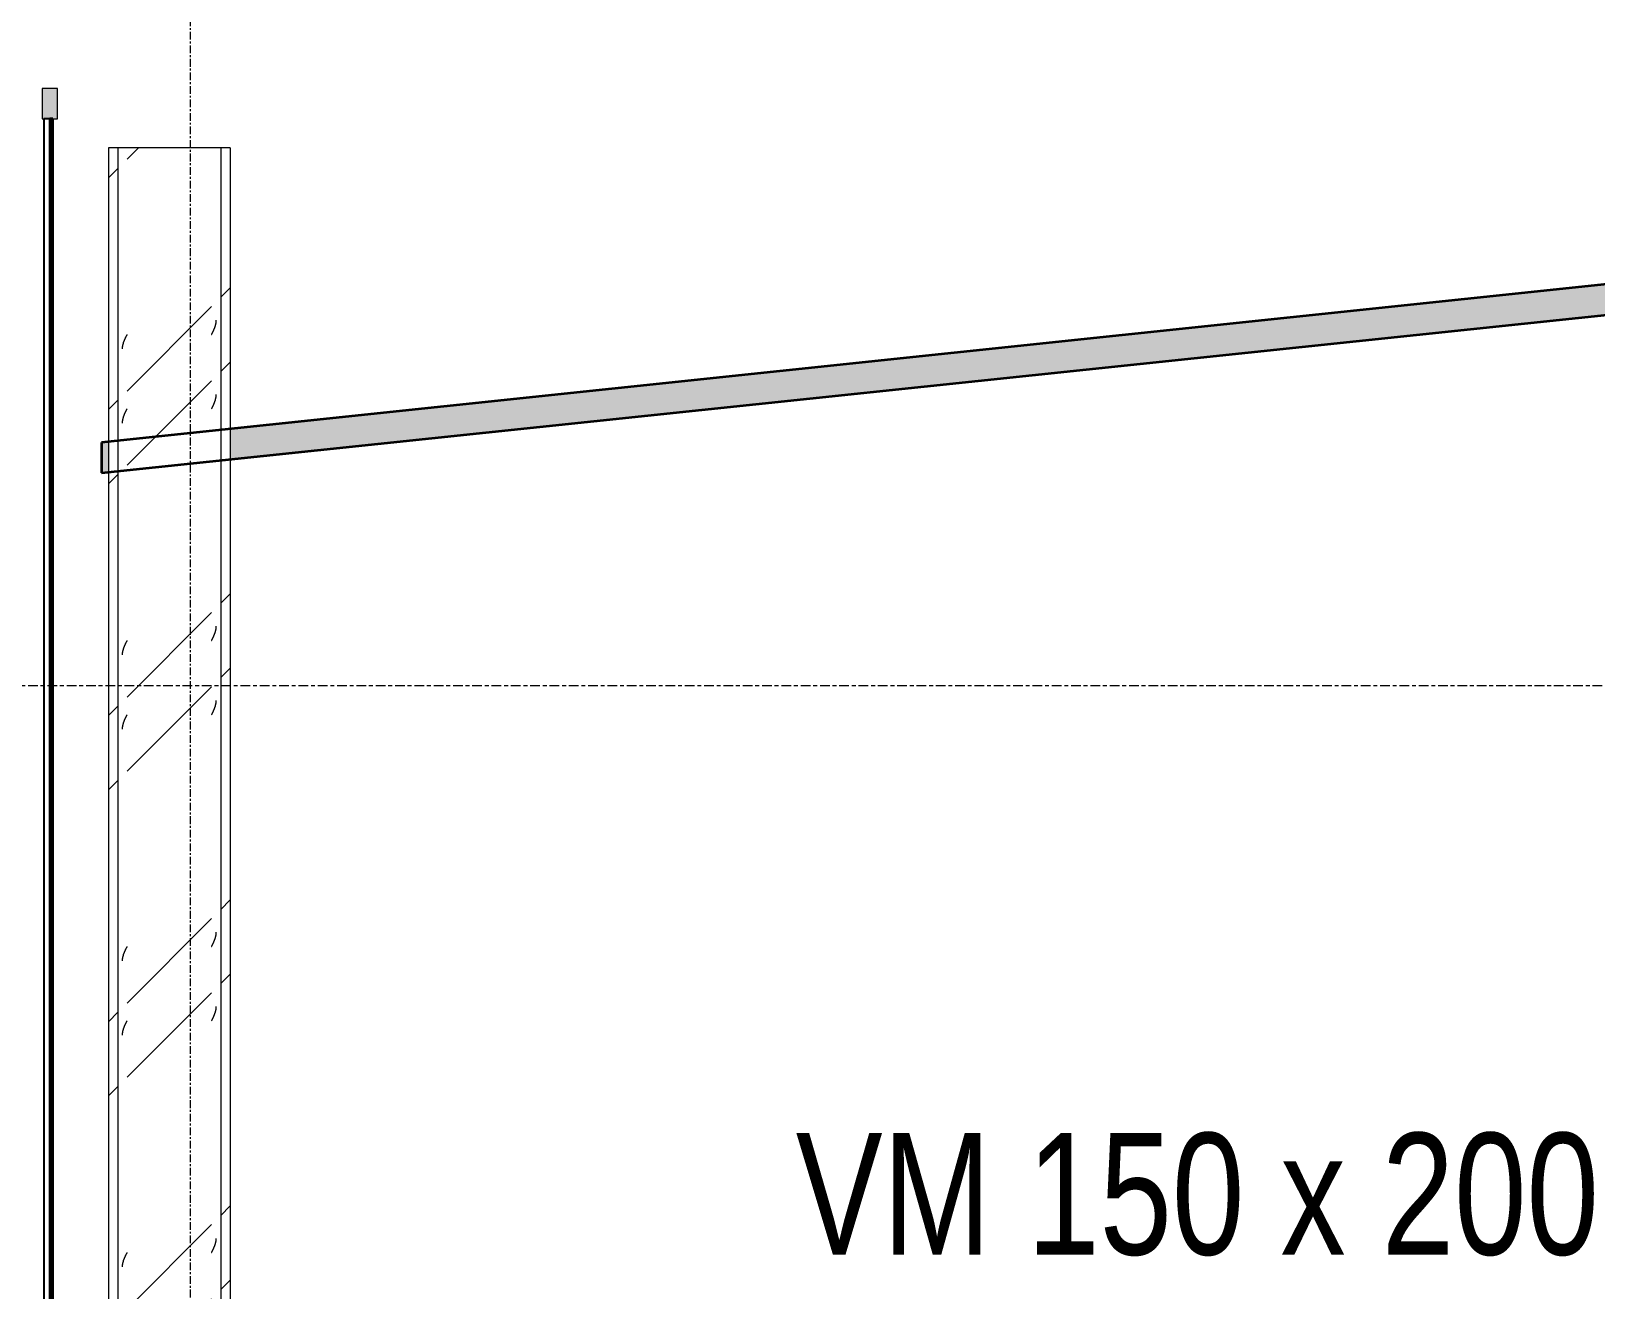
# Model space of a CAD drawing. Header units: centimetres. Extents: x -6741 to 14818, y -293 to 1595.
# Drawn here: x 628.2 to 885.3, y 745.9 to 952.7 of the extents above; entities that cross this region are included whole.
import ezdxf

# ---------------------------------------------------------------- set-up
doc = ezdxf.new("R2010")
doc.units = ezdxf.units.CM
doc.linetypes.add('Centre', pattern=[3.175, 0.635, -0.475, 1.59, -0.475])
doc.linetypes.add('Grid Line', pattern=[2.2225, 1.27, -0.3175, 0.3175, -0.3175])
for name, color, linetype, lineweight in [('A-FLOR-LEVL', 7, 'Continuous', 9), ('A-GENM', 7, 'Continuous', 9), ('A-ROOF', 7, 'Continuous', 9), ('A-ROOF-PATT', 7, 'Continuous', 35), ('A-WALL', 7, 'Continuous', 9), ('A-WALL-PATT', 7, 'Continuous', 35), ('S-BEAM-IDEN', 7, 'Continuous', 18), ('S-COLS', 7, 'Continuous', 9), ('S-GRID', 7, 'Continuous', 9)]:
    doc.layers.add(name, color=color, linetype=linetype, lineweight=lineweight)
doc.styles.add('Century Gothic_2', font='GOTHIC.TTF', dxfattribs={"width": 0.8, "height": 20})
pattern_1 = [(45, (152.695, 0), (-25.14472, 25.14472), []), (45, (152.695, 38.1), (-25.14472, 25.14472), [])]

# ---------------------------------------------------------------- blocks, each defined once
blk = doc.blocks.new('RVR_PQ_Terminación Fachada - RVR_PQ_Terminación Fachada-1834260-Elevación Eje 7')
at = {"layer": 'A-GENM', "color": 254, "lineweight": 25, "true_color": 0xcccccc}
for p, q in [((-6824.58, 938.29), (-6824.58, 96.73)), ((-6823.58, 938.29), (-6824.58, 938.29)), ((-6823.58, 96.73), (-6823.58, 938.29))]:
    blk.add_line(p, q, dxfattribs=at)
blk = doc.blocks.new('PQ_RVR_ARQ-01_ZZ_ZZ_MO_T_A_rvt-2-Elevación Eje 7')
at = {"layer": 'A-ROOF-PATT', "lineweight": 9, "true_color": 0xeaeaea}
h = blk.add_hatch(color=254, dxfattribs=at)
h.paths.add_polyline_path([(-6815.08, 880.08), (-6813.94, 880.2), (-6813.94, 885.22), (-6815.08, 885.1)])
h.paths.add_polyline_path([(-6793.94, 882.3), (-6460.44, 917.35), (-6460.44, 922.38), (-6793.94, 887.33), (-6793.94, 887.04)])
h.paths.add_polyline_path([(-6079.68, 886.61), (-6079.68, 972.39), (-6084.68, 972.39), (-6084.68, 892.07), (-6090.44, 892.49), (-6090.44, 887.56)])
h.paths.add_polyline_path([(-6110.44, 889.3), (-6110.44, 894.32), (-6440.44, 923.2), (-6440.44, 918.18), (-6209.49, 897.97)])
at = {"layer": 'A-WALL-PATT', "lineweight": 9, "true_color": 0xeaeaea}
for points in [[(-6824.83, 938.29), (-6822.33, 938.29), (-6822.33, 943.29), (-6824.83, 943.29)], [(-6823.58, 99), (-6823.08, 99), (-6823.08, 938.29), (-6823.58, 938.29), (-6823.58, 127.04)]]:
    blk.add_hatch(color=254, dxfattribs=at).paths.add_polyline_path(points)
at = {"layer": 'A-ROOF', "color": 254, "lineweight": 35, "true_color": 0xcccccc}
for p, q in [((-6447.11, 923.78), (-6815.08, 885.1)), ((-6815.08, 880.08), (-6447.06, 918.76)), ((-6815.08, 885.1), (-6815.08, 880.08))]:
    blk.add_line(p, q, dxfattribs=at)
at = {"layer": 'A-WALL', "color": 254, "true_color": 0xcccccc}
for p, q in [((-6824.83, 943.29), (-6824.83, 938.29)), ((-6822.33, 943.29), (-6824.83, 943.29)), ((-6822.33, 938.29), (-6822.33, 943.29)), ((-6824.83, 938.29), (-6822.33, 938.29))]:
    blk.add_line(p, q, dxfattribs=at)
at = {"layer": 'A-WALL', "color": 254, "lineweight": 35, "true_color": 0xcccccc}
for p, q in [((-6823.08, 938.29), (-6823.58, 938.29)), ((-6823.58, 938.29), (-6823.58, 99)), ((-6823.08, 99), (-6823.08, 938.29))]:
    blk.add_line(p, q, dxfattribs=at)
at = {"layer": 'A-GENM', "color": 254, "lineweight": 9, "true_color": 0xcccccc}
blk.add_blockref('RVR_PQ_Terminación Fachada - RVR_PQ_Terminación Fachada-1834260-Elevación Eje 7', (0, 0), dxfattribs=at)
blk = doc.blocks.new('FP_7-Elevación Eje 7')
at = {"layer": 'S-COLS', "color": 9, "true_color": 0xc0c0c0}
for p, q in [((-6797, 902.82), (-6796.98, 902.86)), ((-6796.98, 902.86), (-6796.96, 902.9)), ((-6796.96, 902.9), (-6796.94, 902.93)), ((-6796.94, 902.93), (-6796.92, 902.97)), ((-6796.92, 902.97), (-6796.9, 903.01)), ((-6796.9, 903.01), (-6796.88, 903.05)), ((-6796.88, 903.05), (-6796.86, 903.08)), ((-6796.86, 903.08), (-6796.85, 903.12)), ((-6796.85, 903.12), (-6796.83, 903.16)), ((-6796.83, 903.16), (-6796.81, 903.2)), ((-6796.81, 903.2), (-6796.79, 903.23)), ((-6796.79, 903.23), (-6796.77, 903.27)), ((-6796.77, 903.27), (-6796.76, 903.31)), ((-6796.76, 903.31), (-6796.74, 903.34)), ((-6796.74, 903.34), (-6796.72, 903.38)), ((-6796.72, 903.38), (-6796.7, 903.42)), ((-6796.7, 903.42), (-6796.68, 903.46)), ((-6796.68, 903.46), (-6796.67, 903.49)), ((-6796.67, 903.49), (-6796.65, 903.53)), ((-6796.65, 903.53), (-6796.63, 903.57)), ((-6796.63, 903.57), (-6796.62, 903.61)), ((-6796.62, 903.61), (-6796.6, 903.64)), ((-6796.6, 903.64), (-6796.59, 903.68)), ((-6796.59, 903.68), (-6796.57, 903.72)), ((-6796.57, 903.72), (-6796.55, 903.76)), ((-6796.55, 903.76), (-6796.54, 903.79)), ((-6796.54, 903.79), (-6796.52, 903.83)), ((-6796.52, 903.83), (-6796.51, 903.87)), ((-6796.51, 903.87), (-6796.49, 903.9)), ((-6796.49, 903.9), (-6796.48, 903.94)), ((-6796.48, 903.94), (-6796.47, 903.98)), ((-6796.47, 903.98), (-6796.45, 904.02)), ((-6796.45, 904.02), (-6796.44, 904.05)), ((-6796.44, 904.05), (-6796.43, 904.09)), ((-6796.43, 904.09), (-6796.41, 904.13)), ((-6796.41, 904.13), (-6796.4, 904.17)), ((-6796.4, 904.17), (-6796.39, 904.2)), ((-6796.39, 904.2), (-6796.38, 904.24)), ((-6796.38, 904.24), (-6796.37, 904.28)), ((-6796.37, 904.28), (-6796.36, 904.31)), ((-6796.36, 904.31), (-6796.35, 904.35)), ((-6796.35, 904.35), (-6796.34, 904.39)), ((-6796.34, 904.39), (-6796.33, 904.43)), ((-6796.33, 904.43), (-6796.32, 904.46)), ((-6796.32, 904.46), (-6796.31, 904.5)), ((-6796.31, 904.5), (-6796.3, 904.54)), ((-6796.3, 904.54), (-6796.29, 904.58)), ((-6796.29, 904.61), (-6796.28, 904.65)), ((-6796.29, 904.58), (-6796.29, 904.61)), ((-6796.28, 904.65), (-6796.27, 904.69)), ((-6796.27, 904.73), (-6796.26, 904.76)), ((-6796.27, 904.69), (-6796.27, 904.73)), ((-6796.26, 904.8), (-6796.25, 904.84)), ((-6796.26, 904.76), (-6796.26, 904.8)), ((-6796.25, 904.87), (-6796.24, 904.91)), ((-6796.25, 904.84), (-6796.25, 904.87)), ((-6796.24, 904.99), (-6796.23, 905.02)), ((-6796.24, 904.95), (-6796.24, 904.99)), ((-6796.24, 904.91), (-6796.24, 904.95)), ((-6796.23, 905.14), (-6796.23, 905.17)), ((-6796.23, 905.1), (-6796.23, 905.14)), ((-6796.23, 905.06), (-6796.23, 905.1)), ((-6796.23, 905.02), (-6796.23, 905.06)), ((-6796.31, 892.31), (-6796.3, 892.35)), ((-6796.3, 892.35), (-6796.29, 892.39)), ((-6796.29, 892.42), (-6796.28, 892.46)), ((-6796.29, 892.39), (-6796.29, 892.42)), ((-6796.28, 892.46), (-6796.27, 892.5)), ((-6796.27, 892.54), (-6796.26, 892.57)), ((-6796.27, 892.5), (-6796.27, 892.54)), ((-6796.26, 892.61), (-6796.25, 892.65)), ((-6796.26, 892.57), (-6796.26, 892.61)), ((-6796.25, 892.69), (-6796.24, 892.72)), ((-6796.25, 892.65), (-6796.25, 892.69)), ((-6796.24, 892.8), (-6796.23, 892.83)), ((-6796.24, 892.76), (-6796.24, 892.8)), ((-6796.24, 892.72), (-6796.24, 892.76)), ((-6796.23, 892.95), (-6796.23, 892.98)), ((-6796.23, 892.91), (-6796.23, 892.95)), ((-6796.23, 892.87), (-6796.23, 892.91)), ((-6796.23, 892.83), (-6796.23, 892.87)), ((-6797, 890.63), (-6796.98, 890.67)), ((-6796.98, 890.67), (-6796.96, 890.71)), ((-6796.96, 890.71), (-6796.94, 890.75)), ((-6796.94, 890.75), (-6796.92, 890.78)), ((-6796.92, 890.78), (-6796.9, 890.82)), ((-6796.9, 890.82), (-6796.88, 890.86)), ((-6796.88, 890.86), (-6796.86, 890.89)), ((-6796.86, 890.89), (-6796.85, 890.93)), ((-6796.85, 890.93), (-6796.83, 890.97)), ((-6796.83, 890.97), (-6796.81, 891.01)), ((-6796.81, 891.01), (-6796.79, 891.04)), ((-6796.79, 891.04), (-6796.77, 891.08)), ((-6796.77, 891.08), (-6796.76, 891.12)), ((-6796.76, 891.12), (-6796.74, 891.16)), ((-6796.74, 891.16), (-6796.72, 891.19)), ((-6796.72, 891.19), (-6796.7, 891.23)), ((-6796.7, 891.23), (-6796.68, 891.27)), ((-6796.68, 891.27), (-6796.67, 891.3)), ((-6796.67, 891.3), (-6796.65, 891.34)), ((-6796.65, 891.34), (-6796.63, 891.38)), ((-6796.63, 891.38), (-6796.62, 891.42)), ((-6796.62, 891.42), (-6796.6, 891.45)), ((-6796.6, 891.45), (-6796.59, 891.49)), ((-6796.59, 891.49), (-6796.57, 891.53)), ((-6796.57, 891.53), (-6796.55, 891.57)), ((-6796.55, 891.57), (-6796.54, 891.6)), ((-6796.54, 891.6), (-6796.52, 891.64)), ((-6796.52, 891.64), (-6796.51, 891.68)), ((-6796.51, 891.68), (-6796.49, 891.72)), ((-6796.49, 891.72), (-6796.48, 891.75)), ((-6796.48, 891.75), (-6796.47, 891.79)), ((-6796.47, 891.79), (-6796.45, 891.83)), ((-6796.45, 891.83), (-6796.44, 891.86)), ((-6796.44, 891.86), (-6796.43, 891.9)), ((-6796.43, 891.9), (-6796.41, 891.94)), ((-6796.41, 891.94), (-6796.4, 891.98)), ((-6796.4, 891.98), (-6796.39, 892.01)), ((-6796.39, 892.01), (-6796.38, 892.05)), ((-6796.38, 892.05), (-6796.37, 892.09)), ((-6796.37, 892.09), (-6796.36, 892.13)), ((-6796.36, 892.13), (-6796.35, 892.16)), ((-6796.35, 892.16), (-6796.34, 892.2)), ((-6796.34, 892.2), (-6796.33, 892.24)), ((-6796.33, 892.24), (-6796.32, 892.27)), ((-6796.32, 892.27), (-6796.31, 892.31)), ((-6796.45, 853.73), (-6796.44, 853.76)), ((-6796.44, 853.76), (-6796.43, 853.8)), ((-6796.43, 853.8), (-6796.41, 853.84)), ((-6796.41, 853.84), (-6796.4, 853.88)), ((-6796.4, 853.88), (-6796.39, 853.91)), ((-6796.39, 853.91), (-6796.38, 853.95)), ((-6796.38, 853.95), (-6796.37, 853.99)), ((-6796.37, 853.99), (-6796.36, 854.03)), ((-6796.36, 854.03), (-6796.35, 854.06)), ((-6796.35, 854.06), (-6796.34, 854.1)), ((-6796.34, 854.1), (-6796.33, 854.14)), ((-6796.33, 854.14), (-6796.32, 854.17)), ((-6796.32, 854.17), (-6796.31, 854.21)), ((-6796.31, 854.21), (-6796.3, 854.25)), ((-6796.3, 854.25), (-6796.29, 854.29)), ((-6796.29, 854.32), (-6796.28, 854.36)), ((-6796.29, 854.29), (-6796.29, 854.32)), ((-6796.28, 854.36), (-6796.27, 854.4)), ((-6796.27, 854.44), (-6796.26, 854.47)), ((-6796.27, 854.4), (-6796.27, 854.44)), ((-6796.26, 854.51), (-6796.25, 854.55)), ((-6796.26, 854.47), (-6796.26, 854.51)), ((-6796.25, 854.59), (-6796.24, 854.62)), ((-6796.25, 854.55), (-6796.25, 854.59)), ((-6796.24, 854.7), (-6796.23, 854.73)), ((-6796.24, 854.66), (-6796.24, 854.7)), ((-6796.24, 854.62), (-6796.24, 854.66)), ((-6796.23, 854.85), (-6796.23, 854.88)), ((-6796.23, 854.81), (-6796.23, 854.85)), ((-6796.23, 854.77), (-6796.23, 854.81)), ((-6796.23, 854.73), (-6796.23, 854.77)), ((-6797, 852.53), (-6796.98, 852.57)), ((-6796.98, 852.57), (-6796.96, 852.61)), ((-6796.96, 852.61), (-6796.94, 852.65)), ((-6796.94, 852.65), (-6796.92, 852.68)), ((-6796.92, 852.68), (-6796.9, 852.72)), ((-6796.9, 852.72), (-6796.88, 852.76)), ((-6796.88, 852.76), (-6796.86, 852.79)), ((-6796.86, 852.79), (-6796.85, 852.83)), ((-6796.85, 852.83), (-6796.83, 852.87)), ((-6796.83, 852.87), (-6796.81, 852.91)), ((-6796.81, 852.91), (-6796.79, 852.94)), ((-6796.79, 852.94), (-6796.77, 852.98)), ((-6796.77, 852.98), (-6796.76, 853.02)), ((-6796.76, 853.02), (-6796.74, 853.06)), ((-6796.74, 853.06), (-6796.72, 853.09)), ((-6796.72, 853.09), (-6796.7, 853.13)), ((-6796.7, 853.13), (-6796.68, 853.17)), ((-6796.68, 853.17), (-6796.67, 853.2)), ((-6796.67, 853.2), (-6796.65, 853.24)), ((-6796.65, 853.24), (-6796.63, 853.28)), ((-6796.63, 853.28), (-6796.62, 853.32)), ((-6796.62, 853.32), (-6796.6, 853.35)), ((-6796.6, 853.35), (-6796.59, 853.39)), ((-6796.59, 853.39), (-6796.57, 853.43)), ((-6796.57, 853.43), (-6796.55, 853.47)), ((-6796.55, 853.47), (-6796.54, 853.5)), ((-6796.54, 853.5), (-6796.52, 853.54)), ((-6796.52, 853.54), (-6796.51, 853.58)), ((-6796.51, 853.58), (-6796.49, 853.62)), ((-6796.49, 853.62), (-6796.48, 853.65)), ((-6796.48, 853.65), (-6796.47, 853.69)), ((-6796.47, 853.69), (-6796.45, 853.73)), ((-6796.74, 840.87), (-6796.72, 840.9)), ((-6796.72, 840.9), (-6796.7, 840.94)), ((-6796.7, 840.94), (-6796.68, 840.98)), ((-6796.68, 840.98), (-6796.67, 841.02)), ((-6796.67, 841.02), (-6796.65, 841.05)), ((-6796.65, 841.05), (-6796.63, 841.09)), ((-6796.63, 841.09), (-6796.62, 841.13)), ((-6796.62, 841.13), (-6796.6, 841.16)), ((-6796.6, 841.16), (-6796.59, 841.2)), ((-6796.59, 841.2), (-6796.57, 841.24)), ((-6796.57, 841.24), (-6796.55, 841.28)), ((-6796.55, 841.28), (-6796.54, 841.31)), ((-6796.54, 841.31), (-6796.52, 841.35)), ((-6796.52, 841.35), (-6796.51, 841.39)), ((-6796.51, 841.39), (-6796.49, 841.43)), ((-6796.49, 841.43), (-6796.48, 841.46)), ((-6796.48, 841.46), (-6796.47, 841.5)), ((-6796.47, 841.5), (-6796.45, 841.54)), ((-6796.45, 841.54), (-6796.44, 841.57)), ((-6796.44, 841.57), (-6796.43, 841.61)), ((-6796.43, 841.61), (-6796.41, 841.65)), ((-6796.41, 841.65), (-6796.4, 841.69)), ((-6796.4, 841.69), (-6796.39, 841.72)), ((-6796.39, 841.72), (-6796.38, 841.76)), ((-6796.38, 841.76), (-6796.37, 841.8)), ((-6796.37, 841.8), (-6796.36, 841.84)), ((-6796.36, 841.84), (-6796.35, 841.87)), ((-6796.35, 841.87), (-6796.34, 841.91)), ((-6796.34, 841.91), (-6796.33, 841.95)), ((-6796.33, 841.95), (-6796.32, 841.99)), ((-6796.32, 841.99), (-6796.31, 842.02)), ((-6796.31, 842.02), (-6796.3, 842.06)), ((-6796.3, 842.06), (-6796.29, 842.1)), ((-6796.29, 842.13), (-6796.28, 842.17)), ((-6796.29, 842.1), (-6796.29, 842.13)), ((-6796.28, 842.17), (-6796.27, 842.21)), ((-6796.27, 842.25), (-6796.26, 842.28)), ((-6796.27, 842.21), (-6796.27, 842.25)), ((-6796.26, 842.32), (-6796.25, 842.36)), ((-6796.26, 842.28), (-6796.26, 842.32)), ((-6796.25, 842.4), (-6796.24, 842.43)), ((-6796.25, 842.36), (-6796.25, 842.4)), ((-6796.24, 842.51), (-6796.23, 842.54)), ((-6796.24, 842.47), (-6796.24, 842.51)), ((-6796.24, 842.43), (-6796.24, 842.47)), ((-6796.23, 842.66), (-6796.23, 842.69)), ((-6796.23, 842.62), (-6796.23, 842.66)), ((-6796.23, 842.58), (-6796.23, 842.62)), ((-6796.23, 842.54), (-6796.23, 842.58)), ((-6797, 840.34), (-6796.98, 840.38)), ((-6796.98, 840.38), (-6796.96, 840.42)), ((-6796.96, 840.42), (-6796.94, 840.46)), ((-6796.94, 840.46), (-6796.92, 840.49)), ((-6796.92, 840.49), (-6796.9, 840.53)), ((-6796.9, 840.53), (-6796.88, 840.57)), ((-6796.88, 840.57), (-6796.86, 840.6)), ((-6796.86, 840.6), (-6796.85, 840.64)), ((-6796.85, 840.64), (-6796.83, 840.68)), ((-6796.83, 840.68), (-6796.81, 840.72)), ((-6796.81, 840.72), (-6796.79, 840.75)), ((-6796.79, 840.75), (-6796.77, 840.79)), ((-6796.77, 840.79), (-6796.76, 840.83)), ((-6796.76, 840.83), (-6796.74, 840.87)), ((-6796.96, 802.32), (-6796.94, 802.36)), ((-6796.94, 802.36), (-6796.92, 802.39)), ((-6796.92, 802.39), (-6796.9, 802.43)), ((-6796.9, 802.43), (-6796.88, 802.47)), ((-6796.88, 802.47), (-6796.86, 802.5)), ((-6796.86, 802.5), (-6796.85, 802.54)), ((-6796.85, 802.54), (-6796.83, 802.58)), ((-6796.83, 802.58), (-6796.81, 802.62)), ((-6796.81, 802.62), (-6796.79, 802.65)), ((-6796.79, 802.65), (-6796.77, 802.69)), ((-6796.77, 802.69), (-6796.76, 802.73)), ((-6796.76, 802.73), (-6796.74, 802.77)), ((-6796.74, 802.77), (-6796.72, 802.8)), ((-6796.72, 802.8), (-6796.7, 802.84)), ((-6796.7, 802.84), (-6796.68, 802.88)), ((-6796.68, 802.88), (-6796.67, 802.92)), ((-6796.67, 802.92), (-6796.65, 802.95)), ((-6796.65, 802.95), (-6796.63, 802.99)), ((-6796.63, 802.99), (-6796.62, 803.03)), ((-6796.62, 803.03), (-6796.6, 803.06)), ((-6796.6, 803.06), (-6796.59, 803.1)), ((-6796.59, 803.1), (-6796.57, 803.14)), ((-6796.57, 803.14), (-6796.55, 803.18)), ((-6796.55, 803.18), (-6796.54, 803.21)), ((-6796.54, 803.21), (-6796.52, 803.25)), ((-6796.52, 803.25), (-6796.51, 803.29)), ((-6796.51, 803.29), (-6796.49, 803.33)), ((-6796.49, 803.33), (-6796.48, 803.36)), ((-6796.48, 803.36), (-6796.47, 803.4)), ((-6796.47, 803.4), (-6796.45, 803.44)), ((-6796.45, 803.44), (-6796.44, 803.47)), ((-6796.44, 803.47), (-6796.43, 803.51)), ((-6796.43, 803.51), (-6796.41, 803.55)), ((-6796.41, 803.55), (-6796.4, 803.59)), ((-6796.4, 803.59), (-6796.39, 803.62)), ((-6796.39, 803.62), (-6796.38, 803.66)), ((-6796.38, 803.66), (-6796.37, 803.7)), ((-6796.37, 803.7), (-6796.36, 803.74)), ((-6796.36, 803.74), (-6796.35, 803.77)), ((-6796.35, 803.77), (-6796.34, 803.81)), ((-6796.34, 803.81), (-6796.33, 803.85)), ((-6796.33, 803.85), (-6796.32, 803.89)), ((-6796.32, 803.89), (-6796.31, 803.92)), ((-6796.31, 803.92), (-6796.3, 803.96)), ((-6796.3, 803.96), (-6796.29, 804)), ((-6796.29, 804.03), (-6796.28, 804.07)), ((-6796.29, 804), (-6796.29, 804.03)), ((-6796.28, 804.07), (-6796.27, 804.11)), ((-6796.27, 804.15), (-6796.26, 804.18)), ((-6796.27, 804.11), (-6796.27, 804.15)), ((-6796.26, 804.22), (-6796.25, 804.26)), ((-6796.26, 804.18), (-6796.26, 804.22)), ((-6796.25, 804.3), (-6796.24, 804.33)), ((-6796.25, 804.26), (-6796.25, 804.3)), ((-6796.24, 804.41), (-6796.23, 804.44)), ((-6796.24, 804.37), (-6796.24, 804.41)), ((-6796.24, 804.33), (-6796.24, 804.37)), ((-6796.23, 804.56), (-6796.23, 804.59)), ((-6796.23, 804.52), (-6796.23, 804.56)), ((-6796.23, 804.48), (-6796.23, 804.52)), ((-6796.23, 804.44), (-6796.23, 804.48)), ((-6797, 802.24), (-6796.98, 802.28)), ((-6796.98, 802.28), (-6796.96, 802.32)), ((-6796.26, 792.03), (-6796.25, 792.07)), ((-6796.25, 792.11), (-6796.24, 792.14)), ((-6796.25, 792.07), (-6796.25, 792.11)), ((-6796.24, 792.22), (-6796.23, 792.26)), ((-6796.24, 792.18), (-6796.24, 792.22)), ((-6796.24, 792.14), (-6796.24, 792.18)), ((-6796.23, 792.37), (-6796.23, 792.4)), ((-6796.23, 792.33), (-6796.23, 792.37)), ((-6796.23, 792.29), (-6796.23, 792.33)), ((-6796.23, 792.26), (-6796.23, 792.29)), ((-6797, 790.05), (-6796.98, 790.09)), ((-6796.98, 790.09), (-6796.96, 790.13)), ((-6796.96, 790.13), (-6796.94, 790.17)), ((-6796.94, 790.17), (-6796.92, 790.2)), ((-6796.92, 790.2), (-6796.9, 790.24)), ((-6796.9, 790.24), (-6796.88, 790.28)), ((-6796.88, 790.28), (-6796.86, 790.32)), ((-6796.86, 790.32), (-6796.85, 790.35)), ((-6796.85, 790.35), (-6796.83, 790.39)), ((-6796.83, 790.39), (-6796.81, 790.43)), ((-6796.81, 790.43), (-6796.79, 790.46)), ((-6796.79, 790.46), (-6796.77, 790.5)), ((-6796.77, 790.5), (-6796.76, 790.54)), ((-6796.76, 790.54), (-6796.74, 790.58)), ((-6796.74, 790.58), (-6796.72, 790.61)), ((-6796.72, 790.61), (-6796.7, 790.65)), ((-6796.7, 790.65), (-6796.68, 790.69)), ((-6796.68, 790.69), (-6796.67, 790.73)), ((-6796.67, 790.73), (-6796.65, 790.76)), ((-6796.65, 790.76), (-6796.63, 790.8)), ((-6796.63, 790.8), (-6796.62, 790.84)), ((-6796.62, 790.84), (-6796.6, 790.88)), ((-6796.6, 790.88), (-6796.59, 790.91)), ((-6796.59, 790.91), (-6796.57, 790.95)), ((-6796.57, 790.95), (-6796.55, 790.99)), ((-6796.55, 790.99), (-6796.54, 791.02)), ((-6796.54, 791.02), (-6796.52, 791.06)), ((-6796.52, 791.06), (-6796.51, 791.1)), ((-6796.51, 791.1), (-6796.49, 791.14)), ((-6796.49, 791.14), (-6796.48, 791.17)), ((-6796.48, 791.17), (-6796.47, 791.21)), ((-6796.47, 791.21), (-6796.45, 791.25)), ((-6796.45, 791.25), (-6796.44, 791.29)), ((-6796.44, 791.29), (-6796.43, 791.32)), ((-6796.43, 791.32), (-6796.41, 791.36)), ((-6796.41, 791.36), (-6796.4, 791.4)), ((-6796.4, 791.4), (-6796.39, 791.43)), ((-6796.39, 791.43), (-6796.38, 791.47)), ((-6796.38, 791.47), (-6796.37, 791.51)), ((-6796.37, 791.51), (-6796.36, 791.55)), ((-6796.36, 791.55), (-6796.35, 791.58)), ((-6796.35, 791.58), (-6796.34, 791.62)), ((-6796.34, 791.62), (-6796.33, 791.66)), ((-6796.33, 791.66), (-6796.32, 791.7)), ((-6796.32, 791.7), (-6796.31, 791.73)), ((-6796.31, 791.73), (-6796.3, 791.77)), ((-6796.3, 791.77), (-6796.29, 791.81)), ((-6796.29, 791.85), (-6796.28, 791.88)), ((-6796.29, 791.81), (-6796.29, 791.85)), ((-6796.28, 791.88), (-6796.27, 791.92)), ((-6796.27, 791.96), (-6796.26, 791.99)), ((-6796.27, 791.92), (-6796.27, 791.96)), ((-6796.26, 791.99), (-6796.26, 792.03)), ((-6796.36, 753.45), (-6796.35, 753.48)), ((-6796.35, 753.48), (-6796.34, 753.52)), ((-6796.34, 753.52), (-6796.33, 753.56)), ((-6796.33, 753.56), (-6796.32, 753.6)), ((-6796.32, 753.6), (-6796.31, 753.63)), ((-6796.31, 753.63), (-6796.3, 753.67)), ((-6796.3, 753.67), (-6796.29, 753.71)), ((-6796.29, 753.75), (-6796.28, 753.78)), ((-6796.29, 753.71), (-6796.29, 753.75)), ((-6796.28, 753.78), (-6796.27, 753.82)), ((-6796.27, 753.86), (-6796.26, 753.89)), ((-6796.27, 753.82), (-6796.27, 753.86)), ((-6796.26, 753.93), (-6796.25, 753.97)), ((-6796.26, 753.89), (-6796.26, 753.93)), ((-6796.25, 754.01), (-6796.24, 754.04)), ((-6796.25, 753.97), (-6796.25, 754.01)), ((-6796.24, 754.12), (-6796.23, 754.16)), ((-6796.24, 754.08), (-6796.24, 754.12)), ((-6796.24, 754.04), (-6796.24, 754.08)), ((-6796.23, 754.27), (-6796.23, 754.3)), ((-6796.23, 754.23), (-6796.23, 754.27)), ((-6796.23, 754.19), (-6796.23, 754.23)), ((-6796.23, 754.16), (-6796.23, 754.19)), ((-6797, 751.95), (-6796.98, 751.99)), ((-6796.98, 751.99), (-6796.96, 752.03)), ((-6796.96, 752.03), (-6796.94, 752.07)), ((-6796.94, 752.07), (-6796.92, 752.1)), ((-6796.92, 752.1), (-6796.9, 752.14)), ((-6796.9, 752.14), (-6796.88, 752.18)), ((-6796.88, 752.18), (-6796.86, 752.22)), ((-6796.86, 752.22), (-6796.85, 752.25)), ((-6796.85, 752.25), (-6796.83, 752.29)), ((-6796.83, 752.29), (-6796.81, 752.33)), ((-6796.81, 752.33), (-6796.79, 752.36)), ((-6796.79, 752.36), (-6796.77, 752.4)), ((-6796.77, 752.4), (-6796.76, 752.44)), ((-6796.76, 752.44), (-6796.74, 752.48)), ((-6796.74, 752.48), (-6796.72, 752.51)), ((-6796.72, 752.51), (-6796.7, 752.55)), ((-6796.7, 752.55), (-6796.68, 752.59)), ((-6796.68, 752.59), (-6796.67, 752.63)), ((-6796.67, 752.63), (-6796.65, 752.66)), ((-6796.65, 752.66), (-6796.63, 752.7)), ((-6796.63, 752.7), (-6796.62, 752.74)), ((-6796.62, 752.74), (-6796.6, 752.78)), ((-6796.6, 752.78), (-6796.59, 752.81)), ((-6796.59, 752.81), (-6796.57, 752.85)), ((-6796.57, 752.85), (-6796.55, 752.89)), ((-6796.55, 752.89), (-6796.54, 752.92)), ((-6796.54, 752.92), (-6796.52, 752.96)), ((-6796.52, 752.96), (-6796.51, 753)), ((-6796.51, 753), (-6796.49, 753.04)), ((-6796.49, 753.04), (-6796.48, 753.07)), ((-6796.48, 753.07), (-6796.47, 753.11)), ((-6796.47, 753.11), (-6796.45, 753.15)), ((-6796.45, 753.15), (-6796.44, 753.19)), ((-6796.44, 753.19), (-6796.43, 753.22)), ((-6796.43, 753.22), (-6796.41, 753.26)), ((-6796.41, 753.26), (-6796.4, 753.3)), ((-6796.4, 753.3), (-6796.39, 753.33)), ((-6796.39, 753.33), (-6796.38, 753.37)), ((-6796.38, 753.37), (-6796.37, 753.41)), ((-6796.37, 753.41), (-6796.36, 753.45))]:
    blk.add_line(p, q, dxfattribs=at)
blk = doc.blocks.new('FP_8-Elevación Eje 7')
at = {"layer": 'S-COLS', "color": 9, "true_color": 0xc0c0c0}
for p, q in [((-6810.99, 902.6), (-6810.97, 902.64)), ((-6810.97, 902.64), (-6810.95, 902.67)), ((-6810.95, 902.67), (-6810.93, 902.71)), ((-6810.93, 902.71), (-6810.91, 902.75)), ((-6810.91, 902.75), (-6810.9, 902.79)), ((-6810.9, 902.79), (-6810.88, 902.82)), ((-6811.64, 900.66), (-6811.63, 900.7)), ((-6811.64, 900.62), (-6811.64, 900.66)), ((-6811.64, 900.58), (-6811.64, 900.62)), ((-6811.64, 900.55), (-6811.64, 900.58)), ((-6811.64, 900.51), (-6811.64, 900.55)), ((-6811.64, 900.47), (-6811.64, 900.51)), ((-6811.63, 900.77), (-6811.62, 900.81)), ((-6811.63, 900.73), (-6811.63, 900.77)), ((-6811.63, 900.7), (-6811.63, 900.73)), ((-6811.62, 900.85), (-6811.61, 900.88)), ((-6811.62, 900.81), (-6811.62, 900.85)), ((-6811.61, 900.92), (-6811.6, 900.96)), ((-6811.61, 900.88), (-6811.61, 900.92)), ((-6811.6, 900.96), (-6811.59, 900.99)), ((-6811.59, 901.03), (-6811.58, 901.07)), ((-6811.59, 900.99), (-6811.59, 901.03)), ((-6811.58, 901.07), (-6811.57, 901.11)), ((-6811.57, 901.11), (-6811.56, 901.14)), ((-6811.56, 901.14), (-6811.55, 901.18)), ((-6811.55, 901.18), (-6811.54, 901.22)), ((-6811.54, 901.26), (-6811.53, 901.29)), ((-6811.54, 901.22), (-6811.54, 901.26)), ((-6811.53, 901.29), (-6811.52, 901.33)), ((-6811.52, 901.33), (-6811.5, 901.37)), ((-6811.5, 901.37), (-6811.49, 901.41)), ((-6811.49, 901.41), (-6811.48, 901.44)), ((-6811.48, 901.44), (-6811.47, 901.48)), ((-6811.47, 901.48), (-6811.46, 901.52)), ((-6811.46, 901.52), (-6811.45, 901.55)), ((-6811.45, 901.55), (-6811.43, 901.59)), ((-6811.43, 901.59), (-6811.42, 901.63)), ((-6811.42, 901.63), (-6811.41, 901.67)), ((-6811.41, 901.67), (-6811.39, 901.7)), ((-6811.39, 901.7), (-6811.38, 901.74)), ((-6811.38, 901.74), (-6811.36, 901.78)), ((-6811.36, 901.78), (-6811.35, 901.82)), ((-6811.35, 901.82), (-6811.33, 901.85)), ((-6811.33, 901.85), (-6811.32, 901.89)), ((-6811.32, 901.89), (-6811.3, 901.93)), ((-6811.3, 901.93), (-6811.29, 901.96)), ((-6811.29, 901.96), (-6811.27, 902)), ((-6811.27, 902), (-6811.26, 902.04)), ((-6811.26, 902.04), (-6811.24, 902.08)), ((-6811.24, 902.08), (-6811.22, 902.11)), ((-6811.22, 902.11), (-6811.2, 902.15)), ((-6811.2, 902.15), (-6811.19, 902.19)), ((-6811.19, 902.19), (-6811.17, 902.23)), ((-6811.17, 902.23), (-6811.15, 902.26)), ((-6811.15, 902.26), (-6811.14, 902.3)), ((-6811.14, 902.3), (-6811.12, 902.34)), ((-6811.12, 902.34), (-6811.1, 902.37)), ((-6811.1, 902.37), (-6811.08, 902.41)), ((-6811.08, 902.41), (-6811.06, 902.45)), ((-6811.06, 902.45), (-6811.04, 902.49)), ((-6811.04, 902.49), (-6811.03, 902.52)), ((-6811.03, 902.52), (-6811.01, 902.56)), ((-6811.01, 902.56), (-6810.99, 902.6)), ((-6811.3, 889.74), (-6811.29, 889.78)), ((-6811.29, 889.78), (-6811.27, 889.81)), ((-6811.27, 889.81), (-6811.26, 889.85)), ((-6811.26, 889.85), (-6811.24, 889.89)), ((-6811.24, 889.89), (-6811.22, 889.92)), ((-6811.22, 889.92), (-6811.2, 889.96)), ((-6811.2, 889.96), (-6811.19, 890)), ((-6811.19, 890), (-6811.17, 890.04)), ((-6811.17, 890.04), (-6811.15, 890.07)), ((-6811.15, 890.07), (-6811.14, 890.11)), ((-6811.14, 890.11), (-6811.12, 890.15)), ((-6811.12, 890.15), (-6811.1, 890.19)), ((-6811.1, 890.19), (-6811.08, 890.22)), ((-6811.08, 890.22), (-6811.06, 890.26)), ((-6811.06, 890.26), (-6811.04, 890.3)), ((-6811.04, 890.3), (-6811.03, 890.33)), ((-6811.03, 890.33), (-6811.01, 890.37)), ((-6811.01, 890.37), (-6810.99, 890.41)), ((-6810.99, 890.41), (-6810.97, 890.45)), ((-6810.97, 890.45), (-6810.95, 890.48)), ((-6810.95, 890.48), (-6810.93, 890.52)), ((-6810.93, 890.52), (-6810.91, 890.56)), ((-6810.91, 890.56), (-6810.9, 890.6)), ((-6810.9, 890.6), (-6810.88, 890.63)), ((-6811.64, 888.47), (-6811.63, 888.51)), ((-6811.64, 888.43), (-6811.64, 888.47)), ((-6811.64, 888.39), (-6811.64, 888.43)), ((-6811.64, 888.36), (-6811.64, 888.39)), ((-6811.64, 888.32), (-6811.64, 888.36)), ((-6811.64, 888.28), (-6811.64, 888.32)), ((-6811.63, 888.58), (-6811.62, 888.62)), ((-6811.63, 888.54), (-6811.63, 888.58)), ((-6811.63, 888.51), (-6811.63, 888.54)), ((-6811.62, 888.66), (-6811.61, 888.69)), ((-6811.62, 888.62), (-6811.62, 888.66)), ((-6811.61, 888.73), (-6811.6, 888.77)), ((-6811.61, 888.69), (-6811.61, 888.73)), ((-6811.6, 888.77), (-6811.59, 888.81)), ((-6811.59, 888.84), (-6811.58, 888.88)), ((-6811.59, 888.81), (-6811.59, 888.84)), ((-6811.58, 888.88), (-6811.57, 888.92)), ((-6811.57, 888.92), (-6811.56, 888.95)), ((-6811.56, 888.95), (-6811.55, 888.99)), ((-6811.55, 888.99), (-6811.54, 889.03)), ((-6811.54, 889.07), (-6811.53, 889.1)), ((-6811.54, 889.03), (-6811.54, 889.07)), ((-6811.53, 889.1), (-6811.52, 889.14)), ((-6811.52, 889.14), (-6811.5, 889.18)), ((-6811.5, 889.18), (-6811.49, 889.22)), ((-6811.49, 889.22), (-6811.48, 889.25)), ((-6811.48, 889.25), (-6811.47, 889.29)), ((-6811.47, 889.29), (-6811.46, 889.33)), ((-6811.46, 889.33), (-6811.45, 889.36)), ((-6811.45, 889.36), (-6811.43, 889.4)), ((-6811.43, 889.4), (-6811.42, 889.44)), ((-6811.42, 889.44), (-6811.41, 889.48)), ((-6811.41, 889.48), (-6811.39, 889.51)), ((-6811.39, 889.51), (-6811.38, 889.55)), ((-6811.38, 889.55), (-6811.36, 889.59)), ((-6811.36, 889.59), (-6811.35, 889.63)), ((-6811.35, 889.63), (-6811.33, 889.66)), ((-6811.33, 889.66), (-6811.32, 889.7)), ((-6811.32, 889.7), (-6811.3, 889.74)), ((-6811.48, 851.15), (-6811.47, 851.19)), ((-6811.47, 851.19), (-6811.46, 851.23)), ((-6811.46, 851.23), (-6811.45, 851.26)), ((-6811.45, 851.26), (-6811.43, 851.3)), ((-6811.43, 851.3), (-6811.42, 851.34)), ((-6811.42, 851.34), (-6811.41, 851.38)), ((-6811.41, 851.38), (-6811.39, 851.41)), ((-6811.39, 851.41), (-6811.38, 851.45)), ((-6811.38, 851.45), (-6811.36, 851.49)), ((-6811.36, 851.49), (-6811.35, 851.53)), ((-6811.35, 851.53), (-6811.33, 851.56)), ((-6811.33, 851.56), (-6811.32, 851.6)), ((-6811.32, 851.6), (-6811.3, 851.64)), ((-6811.3, 851.64), (-6811.29, 851.68)), ((-6811.29, 851.68), (-6811.27, 851.71)), ((-6811.27, 851.71), (-6811.26, 851.75)), ((-6811.26, 851.75), (-6811.24, 851.79)), ((-6811.24, 851.79), (-6811.22, 851.82)), ((-6811.22, 851.82), (-6811.2, 851.86)), ((-6811.2, 851.86), (-6811.19, 851.9)), ((-6811.19, 851.9), (-6811.17, 851.94)), ((-6811.17, 851.94), (-6811.15, 851.97)), ((-6811.15, 851.97), (-6811.14, 852.01)), ((-6811.14, 852.01), (-6811.12, 852.05)), ((-6811.12, 852.05), (-6811.1, 852.09)), ((-6811.1, 852.09), (-6811.08, 852.12)), ((-6811.08, 852.12), (-6811.06, 852.16)), ((-6811.06, 852.16), (-6811.04, 852.2)), ((-6811.04, 852.2), (-6811.03, 852.23)), ((-6811.03, 852.23), (-6811.01, 852.27)), ((-6811.01, 852.27), (-6810.99, 852.31)), ((-6810.99, 852.31), (-6810.97, 852.35)), ((-6810.97, 852.35), (-6810.95, 852.38)), ((-6810.95, 852.38), (-6810.93, 852.42)), ((-6810.93, 852.42), (-6810.91, 852.46)), ((-6810.91, 852.46), (-6810.9, 852.5)), ((-6810.9, 852.5), (-6810.88, 852.53)), ((-6811.64, 850.37), (-6811.63, 850.41)), ((-6811.64, 850.33), (-6811.64, 850.37)), ((-6811.64, 850.29), (-6811.64, 850.33)), ((-6811.64, 850.26), (-6811.64, 850.29)), ((-6811.64, 850.22), (-6811.64, 850.26)), ((-6811.64, 850.18), (-6811.64, 850.22)), ((-6811.63, 850.48), (-6811.62, 850.52)), ((-6811.63, 850.44), (-6811.63, 850.48)), ((-6811.63, 850.41), (-6811.63, 850.44)), ((-6811.62, 850.56), (-6811.61, 850.59)), ((-6811.62, 850.52), (-6811.62, 850.56)), ((-6811.61, 850.63), (-6811.6, 850.67)), ((-6811.61, 850.59), (-6811.61, 850.63)), ((-6811.6, 850.67), (-6811.59, 850.71)), ((-6811.59, 850.74), (-6811.58, 850.78)), ((-6811.59, 850.71), (-6811.59, 850.74)), ((-6811.58, 850.78), (-6811.57, 850.82)), ((-6811.57, 850.82), (-6811.56, 850.85)), ((-6811.56, 850.85), (-6811.55, 850.89)), ((-6811.55, 850.89), (-6811.54, 850.93)), ((-6811.54, 850.97), (-6811.53, 851)), ((-6811.54, 850.93), (-6811.54, 850.97)), ((-6811.53, 851), (-6811.52, 851.04)), ((-6811.52, 851.04), (-6811.5, 851.08)), ((-6811.5, 851.08), (-6811.49, 851.12)), ((-6811.49, 851.12), (-6811.48, 851.15)), ((-6811.62, 838.37), (-6811.61, 838.4)), ((-6811.62, 838.33), (-6811.62, 838.37)), ((-6811.61, 838.44), (-6811.6, 838.48)), ((-6811.61, 838.4), (-6811.61, 838.44)), ((-6811.6, 838.48), (-6811.59, 838.52)), ((-6811.59, 838.55), (-6811.58, 838.59)), ((-6811.59, 838.52), (-6811.59, 838.55)), ((-6811.58, 838.59), (-6811.57, 838.63)), ((-6811.57, 838.63), (-6811.56, 838.66)), ((-6811.56, 838.66), (-6811.55, 838.7)), ((-6811.55, 838.7), (-6811.54, 838.74)), ((-6811.54, 838.78), (-6811.53, 838.81)), ((-6811.54, 838.74), (-6811.54, 838.78)), ((-6811.53, 838.81), (-6811.52, 838.85)), ((-6811.52, 838.85), (-6811.5, 838.89)), ((-6811.5, 838.89), (-6811.49, 838.93)), ((-6811.49, 838.93), (-6811.48, 838.96)), ((-6811.48, 838.96), (-6811.47, 839)), ((-6811.47, 839), (-6811.46, 839.04)), ((-6811.46, 839.04), (-6811.45, 839.08)), ((-6811.45, 839.08), (-6811.43, 839.11)), ((-6811.43, 839.11), (-6811.42, 839.15)), ((-6811.42, 839.15), (-6811.41, 839.19)), ((-6811.41, 839.19), (-6811.39, 839.22)), ((-6811.39, 839.22), (-6811.38, 839.26)), ((-6811.38, 839.26), (-6811.36, 839.3)), ((-6811.36, 839.3), (-6811.35, 839.34)), ((-6811.35, 839.34), (-6811.33, 839.37)), ((-6811.33, 839.37), (-6811.32, 839.41)), ((-6811.32, 839.41), (-6811.3, 839.45)), ((-6811.3, 839.45), (-6811.29, 839.49)), ((-6811.29, 839.49), (-6811.27, 839.52)), ((-6811.27, 839.52), (-6811.26, 839.56)), ((-6811.26, 839.56), (-6811.24, 839.6)), ((-6811.24, 839.6), (-6811.22, 839.63)), ((-6811.22, 839.63), (-6811.2, 839.67)), ((-6811.2, 839.67), (-6811.19, 839.71)), ((-6811.19, 839.71), (-6811.17, 839.75)), ((-6811.17, 839.75), (-6811.15, 839.78)), ((-6811.15, 839.78), (-6811.14, 839.82)), ((-6811.14, 839.82), (-6811.12, 839.86)), ((-6811.12, 839.86), (-6811.1, 839.9)), ((-6811.1, 839.9), (-6811.08, 839.93)), ((-6811.08, 839.93), (-6811.06, 839.97)), ((-6811.06, 839.97), (-6811.04, 840.01)), ((-6811.04, 840.01), (-6811.03, 840.05)), ((-6811.03, 840.05), (-6811.01, 840.08)), ((-6811.01, 840.08), (-6810.99, 840.12)), ((-6810.99, 840.12), (-6810.97, 840.16)), ((-6810.97, 840.16), (-6810.95, 840.19)), ((-6810.95, 840.19), (-6810.93, 840.23)), ((-6810.93, 840.23), (-6810.91, 840.27)), ((-6810.91, 840.27), (-6810.9, 840.31)), ((-6810.9, 840.31), (-6810.88, 840.34)), ((-6811.64, 838.18), (-6811.63, 838.22)), ((-6811.64, 838.14), (-6811.64, 838.18)), ((-6811.64, 838.11), (-6811.64, 838.14)), ((-6811.64, 838.07), (-6811.64, 838.11)), ((-6811.64, 838.03), (-6811.64, 838.07)), ((-6811.64, 837.99), (-6811.64, 838.03)), ((-6811.63, 838.29), (-6811.62, 838.33)), ((-6811.63, 838.25), (-6811.63, 838.29)), ((-6811.63, 838.22), (-6811.63, 838.25)), ((-6811.64, 800.08), (-6811.63, 800.12)), ((-6811.64, 800.04), (-6811.64, 800.08)), ((-6811.64, 800.01), (-6811.64, 800.04)), ((-6811.64, 799.97), (-6811.64, 800.01)), ((-6811.64, 799.93), (-6811.64, 799.97)), ((-6811.64, 799.89), (-6811.64, 799.93)), ((-6811.63, 800.19), (-6811.62, 800.23)), ((-6811.63, 800.15), (-6811.63, 800.19)), ((-6811.63, 800.12), (-6811.63, 800.15)), ((-6811.62, 800.27), (-6811.61, 800.3)), ((-6811.62, 800.23), (-6811.62, 800.27)), ((-6811.61, 800.34), (-6811.6, 800.38)), ((-6811.61, 800.3), (-6811.61, 800.34)), ((-6811.6, 800.38), (-6811.59, 800.42)), ((-6811.59, 800.45), (-6811.58, 800.49)), ((-6811.59, 800.42), (-6811.59, 800.45)), ((-6811.58, 800.49), (-6811.57, 800.53)), ((-6811.57, 800.53), (-6811.56, 800.56)), ((-6811.56, 800.56), (-6811.55, 800.6)), ((-6811.55, 800.6), (-6811.54, 800.64)), ((-6811.54, 800.68), (-6811.53, 800.71)), ((-6811.54, 800.64), (-6811.54, 800.68)), ((-6811.53, 800.71), (-6811.52, 800.75)), ((-6811.52, 800.75), (-6811.5, 800.79)), ((-6811.5, 800.79), (-6811.49, 800.83)), ((-6811.49, 800.83), (-6811.48, 800.86)), ((-6811.48, 800.86), (-6811.47, 800.9)), ((-6811.47, 800.9), (-6811.46, 800.94)), ((-6811.46, 800.94), (-6811.45, 800.98)), ((-6811.45, 800.98), (-6811.43, 801.01)), ((-6811.43, 801.01), (-6811.42, 801.05)), ((-6811.42, 801.05), (-6811.41, 801.09)), ((-6811.41, 801.09), (-6811.39, 801.12)), ((-6811.39, 801.12), (-6811.38, 801.16)), ((-6811.38, 801.16), (-6811.36, 801.2)), ((-6811.36, 801.2), (-6811.35, 801.24)), ((-6811.35, 801.24), (-6811.33, 801.27)), ((-6811.33, 801.27), (-6811.32, 801.31)), ((-6811.32, 801.31), (-6811.3, 801.35)), ((-6811.3, 801.35), (-6811.29, 801.39)), ((-6811.29, 801.39), (-6811.27, 801.42)), ((-6811.27, 801.42), (-6811.26, 801.46)), ((-6811.26, 801.46), (-6811.24, 801.5)), ((-6811.24, 801.5), (-6811.22, 801.53)), ((-6811.22, 801.53), (-6811.2, 801.57)), ((-6811.2, 801.57), (-6811.19, 801.61)), ((-6811.19, 801.61), (-6811.17, 801.65)), ((-6811.17, 801.65), (-6811.15, 801.68)), ((-6811.15, 801.68), (-6811.14, 801.72)), ((-6811.14, 801.72), (-6811.12, 801.76)), ((-6811.12, 801.76), (-6811.1, 801.8)), ((-6811.1, 801.8), (-6811.08, 801.83)), ((-6811.08, 801.83), (-6811.06, 801.87)), ((-6811.06, 801.87), (-6811.04, 801.91)), ((-6811.04, 801.91), (-6811.03, 801.95)), ((-6811.03, 801.95), (-6811.01, 801.98)), ((-6811.01, 801.98), (-6810.99, 802.02)), ((-6810.99, 802.02), (-6810.97, 802.06)), ((-6810.97, 802.06), (-6810.95, 802.09)), ((-6810.95, 802.09), (-6810.93, 802.13)), ((-6810.93, 802.13), (-6810.91, 802.17)), ((-6810.91, 802.17), (-6810.9, 802.21)), ((-6810.9, 802.21), (-6810.88, 802.24)), ((-6811.17, 789.46), (-6811.15, 789.49)), ((-6811.15, 789.49), (-6811.14, 789.53)), ((-6811.14, 789.53), (-6811.12, 789.57)), ((-6811.12, 789.57), (-6811.1, 789.61)), ((-6811.1, 789.61), (-6811.08, 789.64)), ((-6811.08, 789.64), (-6811.06, 789.68)), ((-6811.06, 789.68), (-6811.04, 789.72)), ((-6811.04, 789.72), (-6811.03, 789.76)), ((-6811.03, 789.76), (-6811.01, 789.79)), ((-6811.01, 789.79), (-6810.99, 789.83)), ((-6810.99, 789.83), (-6810.97, 789.87)), ((-6810.97, 789.87), (-6810.95, 789.91)), ((-6810.95, 789.91), (-6810.93, 789.94)), ((-6810.93, 789.94), (-6810.91, 789.98)), ((-6810.91, 789.98), (-6810.9, 790.02)), ((-6810.9, 790.02), (-6810.88, 790.05)), ((-6811.64, 787.89), (-6811.63, 787.93)), ((-6811.64, 787.85), (-6811.64, 787.89)), ((-6811.64, 787.82), (-6811.64, 787.85)), ((-6811.64, 787.78), (-6811.64, 787.82)), ((-6811.64, 787.74), (-6811.64, 787.78)), ((-6811.64, 787.7), (-6811.64, 787.74)), ((-6811.63, 788), (-6811.62, 788.04)), ((-6811.63, 787.97), (-6811.63, 788)), ((-6811.63, 787.93), (-6811.63, 787.97)), ((-6811.62, 788.08), (-6811.61, 788.11)), ((-6811.62, 788.04), (-6811.62, 788.08)), ((-6811.61, 788.15), (-6811.6, 788.19)), ((-6811.61, 788.11), (-6811.61, 788.15)), ((-6811.6, 788.19), (-6811.59, 788.23)), ((-6811.59, 788.26), (-6811.58, 788.3)), ((-6811.59, 788.23), (-6811.59, 788.26)), ((-6811.58, 788.3), (-6811.57, 788.34)), ((-6811.57, 788.34), (-6811.56, 788.38)), ((-6811.56, 788.38), (-6811.55, 788.41)), ((-6811.55, 788.41), (-6811.54, 788.45)), ((-6811.54, 788.49), (-6811.53, 788.52)), ((-6811.54, 788.45), (-6811.54, 788.49)), ((-6811.53, 788.52), (-6811.52, 788.56)), ((-6811.52, 788.56), (-6811.5, 788.6)), ((-6811.5, 788.6), (-6811.49, 788.64)), ((-6811.49, 788.64), (-6811.48, 788.67)), ((-6811.48, 788.67), (-6811.47, 788.71)), ((-6811.47, 788.71), (-6811.46, 788.75)), ((-6811.46, 788.75), (-6811.45, 788.79)), ((-6811.45, 788.79), (-6811.43, 788.82)), ((-6811.43, 788.82), (-6811.42, 788.86)), ((-6811.42, 788.86), (-6811.41, 788.9)), ((-6811.41, 788.9), (-6811.39, 788.94)), ((-6811.39, 788.94), (-6811.38, 788.97)), ((-6811.38, 788.97), (-6811.36, 789.01)), ((-6811.36, 789.01), (-6811.35, 789.05)), ((-6811.35, 789.05), (-6811.33, 789.08)), ((-6811.33, 789.08), (-6811.32, 789.12)), ((-6811.32, 789.12), (-6811.3, 789.16)), ((-6811.3, 789.16), (-6811.29, 789.2)), ((-6811.29, 789.2), (-6811.27, 789.23)), ((-6811.27, 789.23), (-6811.26, 789.27)), ((-6811.26, 789.27), (-6811.24, 789.31)), ((-6811.24, 789.31), (-6811.22, 789.35)), ((-6811.22, 789.35), (-6811.2, 789.38)), ((-6811.2, 789.38), (-6811.19, 789.42)), ((-6811.19, 789.42), (-6811.17, 789.46)), ((-6811.38, 750.87), (-6811.36, 750.91)), ((-6811.36, 750.91), (-6811.35, 750.95)), ((-6811.35, 750.95), (-6811.33, 750.98)), ((-6811.33, 750.98), (-6811.32, 751.02)), ((-6811.32, 751.02), (-6811.3, 751.06)), ((-6811.3, 751.06), (-6811.29, 751.1)), ((-6811.29, 751.1), (-6811.27, 751.13)), ((-6811.27, 751.13), (-6811.26, 751.17)), ((-6811.26, 751.17), (-6811.24, 751.21)), ((-6811.24, 751.21), (-6811.22, 751.25)), ((-6811.22, 751.25), (-6811.2, 751.28)), ((-6811.2, 751.28), (-6811.19, 751.32)), ((-6811.19, 751.32), (-6811.17, 751.36)), ((-6811.17, 751.36), (-6811.15, 751.39)), ((-6811.15, 751.39), (-6811.14, 751.43)), ((-6811.14, 751.43), (-6811.12, 751.47)), ((-6811.12, 751.47), (-6811.1, 751.51)), ((-6811.1, 751.51), (-6811.08, 751.54)), ((-6811.08, 751.54), (-6811.06, 751.58)), ((-6811.06, 751.58), (-6811.04, 751.62)), ((-6811.04, 751.62), (-6811.03, 751.66)), ((-6811.03, 751.66), (-6811.01, 751.69)), ((-6811.01, 751.69), (-6810.99, 751.73)), ((-6810.99, 751.73), (-6810.97, 751.77)), ((-6810.97, 751.77), (-6810.95, 751.81)), ((-6810.95, 751.81), (-6810.93, 751.84)), ((-6810.93, 751.84), (-6810.91, 751.88)), ((-6810.91, 751.88), (-6810.9, 751.92)), ((-6810.9, 751.92), (-6810.88, 751.95)), ((-6811.64, 749.79), (-6811.63, 749.83)), ((-6811.64, 749.75), (-6811.64, 749.79)), ((-6811.64, 749.72), (-6811.64, 749.75)), ((-6811.64, 749.68), (-6811.64, 749.72)), ((-6811.64, 749.64), (-6811.64, 749.68)), ((-6811.64, 749.6), (-6811.64, 749.64)), ((-6811.63, 749.9), (-6811.62, 749.94)), ((-6811.63, 749.87), (-6811.63, 749.9)), ((-6811.63, 749.83), (-6811.63, 749.87)), ((-6811.62, 749.98), (-6811.61, 750.01)), ((-6811.62, 749.94), (-6811.62, 749.98)), ((-6811.61, 750.05), (-6811.6, 750.09)), ((-6811.61, 750.01), (-6811.61, 750.05)), ((-6811.6, 750.09), (-6811.59, 750.13)), ((-6811.59, 750.16), (-6811.58, 750.2)), ((-6811.59, 750.13), (-6811.59, 750.16)), ((-6811.58, 750.2), (-6811.57, 750.24)), ((-6811.57, 750.24), (-6811.56, 750.28)), ((-6811.56, 750.28), (-6811.55, 750.31)), ((-6811.55, 750.31), (-6811.54, 750.35)), ((-6811.54, 750.39), (-6811.53, 750.42)), ((-6811.54, 750.35), (-6811.54, 750.39)), ((-6811.53, 750.42), (-6811.52, 750.46)), ((-6811.52, 750.46), (-6811.5, 750.5)), ((-6811.5, 750.5), (-6811.49, 750.54)), ((-6811.49, 750.54), (-6811.48, 750.57)), ((-6811.48, 750.57), (-6811.47, 750.61)), ((-6811.47, 750.61), (-6811.46, 750.65)), ((-6811.46, 750.65), (-6811.45, 750.69)), ((-6811.45, 750.69), (-6811.43, 750.72)), ((-6811.43, 750.72), (-6811.42, 750.76)), ((-6811.42, 750.76), (-6811.41, 750.8)), ((-6811.41, 750.8), (-6811.39, 750.84)), ((-6811.39, 750.84), (-6811.38, 750.87))]:
    blk.add_line(p, q, dxfattribs=at)
blk = doc.blocks.new('UC-Perfil universal-Pilar - 200 x 200-V6-Elevación Eje 7')
at = {"layer": 'S-COLS', "true_color": 0xc0c0c0}
h = blk.add_hatch(dxfattribs=at)
h.set_pattern_fill('FP_14', color=9, style=0, pattern_type=2)
h.set_pattern_definition(pattern_1)
h.paths.add_polyline_path([(-6812.4, 94), (-6812.4, 933.53), (-6813.94, 933.53), (-6813.94, 94)])
h = blk.add_hatch(dxfattribs=at)
h.set_pattern_fill('FP_14', color=9, style=0, pattern_type=2)
h.set_pattern_definition(pattern_1)
h.paths.add_polyline_path([(-6810.88, 94), (-6797, 94), (-6797, 933.53), (-6810.88, 933.53), (-6810.88, 127.04)])
h = blk.add_hatch(dxfattribs=at)
h.set_pattern_fill('FP_14', color=9, style=0, pattern_type=2)
h.set_pattern_definition(pattern_1)
h.paths.add_polyline_path([(-6793.94, 94), (-6793.94, 933.53), (-6795.48, 933.53), (-6795.48, 94)])
at = {"layer": 'S-COLS'}
for p, q in [((-6813.94, 933.53), (-6813.94, 94)), ((-6812.4, 933.53), (-6813.94, 933.53)), ((-6812.4, 933.53), (-6812.4, 94)), ((-6810.88, 933.53), (-6812.4, 933.53)), ((-6797, 933.53), (-6810.88, 933.53)), ((-6795.48, 933.53), (-6797, 933.53)), ((-6795.48, 933.53), (-6795.48, 94)), ((-6793.94, 933.53), (-6795.48, 933.53)), ((-6793.94, 933.53), (-6793.94, 94))]:
    blk.add_line(p, q, dxfattribs=at)
for name in ['FP_8-Elevación Eje 7', 'FP_7-Elevación Eje 7']:
    blk.add_blockref(name, (0, 0), dxfattribs=at)

msp = doc.modelspace()

# ---------------------------------------------------------------- linework, layer by layer
at = {"layer": 'A-FLOR-LEVL', "color": 253, "linetype": 'Centre', "true_color": 0xaaaaaa}
msp.add_line((6592.996, 845.103), (262.005, 845.103), dxfattribs=at)
at = {"layer": 'S-GRID', "color": 253, "linetype": 'Grid Line', "true_color": 0xaaaaaa}
msp.add_line((654.362, -293.309), (654.362, 1534.845), dxfattribs=at)

# ---------------------------------------------------------------- block references
at = {"lineweight": 5}
msp.add_blockref('PQ_RVR_ARQ-01_ZZ_ZZ_MO_T_A_rvt-2-Elevación Eje 7', (7454.807, 0), dxfattribs=at)
at = {"layer": 'S-COLS'}
msp.add_blockref('UC-Perfil universal-Pilar - 200 x 200-V6-Elevación Eje 7', (7454.807, 0), dxfattribs=at)

# ---------------------------------------------------------------- texts
at = {"layer": 'S-BEAM-IDEN', "lineweight": 9, "insert": (753.842, 771.617), "char_height": 20, "width": 173.80585, "attachment_point": 1, "style": 'Century Gothic_2'}
msp.add_mtext('VM 150 x 200', dxfattribs=at)

doc.saveas('drawing.dxf')
